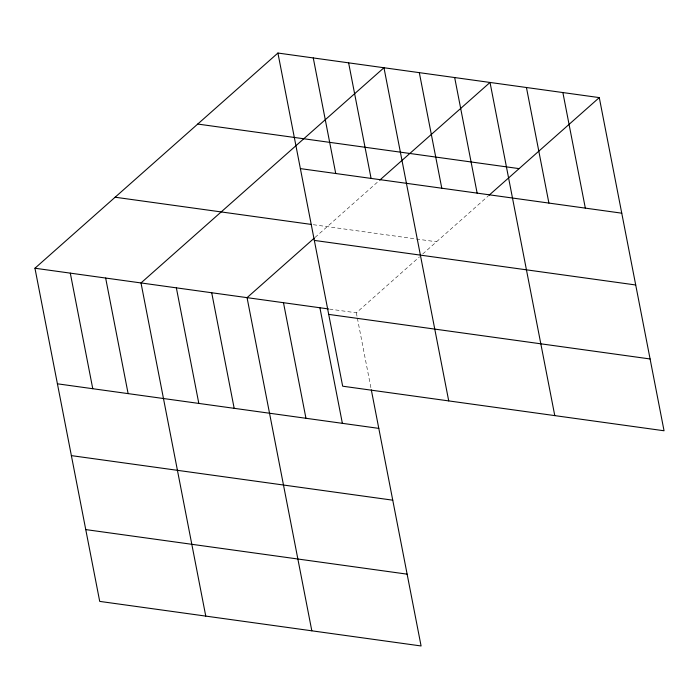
<?xml version="1.0" encoding="UTF-8"?>
<svg xmlns="http://www.w3.org/2000/svg" width="699" height="699" viewBox="0 0 699 699"><rect width="100%" height="100%" fill="white"/><g stroke="black" fill="none" stroke-linecap="round" stroke-linejoin="round"><path stroke-width="0.52" stroke-dasharray="3.5 2.62" d="M315.092 237.398L378.867 180.901M329.544 309.089L356.333 312.803L419.496 256.856M422.738 253.982L488.138 196.061M313.309 224.702L436.508 241.793M356.333 312.803L357.163 317.084M357.372 318.159L371.099 388.784"/><path stroke-width="1.05" d="M371.309 389.859L421.086 645.963L99.712 601.393L34.95 268.233L277.914 53.037L599.288 97.607L664.05 430.767L342.667 386.197L277.914 53.037M314.279 238.114L247.062 297.652L311.824 630.813M379.662 180.202L490.025 82.447L554.779 415.608M488.933 195.353L599.288 97.607M197.738 124.055L519.112 168.625M300.378 168.608L621.752 213.178M115.125 197.223L311.169 224.405M314.332 240.412L635.714 284.982M34.95 268.233L328.478 308.941M328.713 314.393L650.096 358.963M57.414 383.812L378.797 428.382M71.368 455.617L392.751 500.178M85.75 529.589L407.133 574.159M562.87 92.556L585.334 208.127M526.443 87.506L548.907 203.077M454.673 77.545L477.137 193.116M419.321 72.644L441.785 188.214M448.723 400.903L383.969 67.742L141.006 282.946L205.768 616.107M348.618 62.84L371.082 178.411M313.266 57.938L335.73 173.509M319.906 307.752L342.37 423.323M283.479 302.702L305.952 418.273M211.71 292.75L234.174 408.321M176.358 287.848L198.822 403.419M105.654 278.045L128.118 393.616M70.302 273.143L92.766 388.714"/></g></svg>
